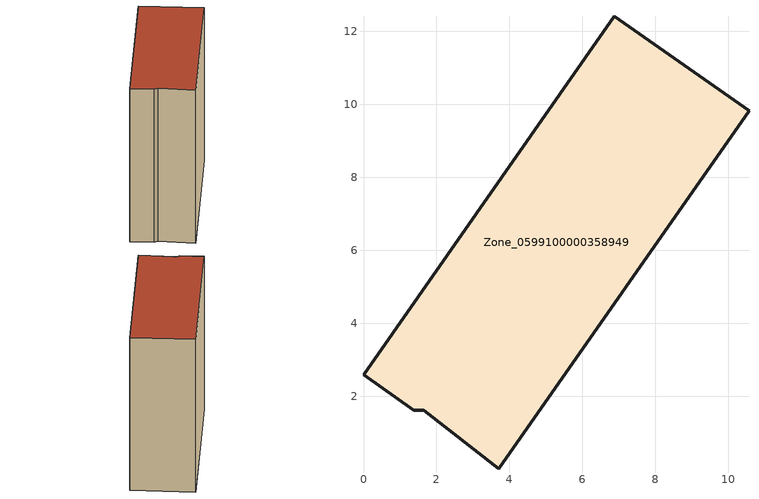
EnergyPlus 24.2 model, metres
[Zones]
Zone_0599100000358949
 floor ground (C_G): 3.7,0.01 1.65,1.61 1.38,1.62 0,2.59 6.88,12.41 10.57,9.83 z3.38
 wall outside (C_F): 10.57,9.83 6.88,12.41 0,2.59 1.38,1.62 1.65,1.61 3.7,0.01 10.57,9.83 z3.38:15.21
 roof outside (C_R): 1.65,1.61 3.7,0.01 10.57,9.83 6.88,12.41 0,2.59 1.38,1.62 z15.21
[BUILDING]
Pand.0599100000358949: North Axis=0; Terrain=City; Loads Convergence Tolerance Value=0.04; Temperature Convergence Tolerance Value=0.4; Solar Distribution=FullExterior; Maximum Number of Warmup Days=25; Minimum Number of Warmup Days=1
[Site:Location]
Rotterdam.The.Hague.AP_ZH_NLD Design_Conditions: Latitude=51.96; Longitude=4.45; Time Zone=1; Elevation=-4.5
[SITE:GROUNDTEMPERATURE:BUILDINGSURFACE]
18, 18, 18, 18, 18, 18, 18, 18, 18, 18, 18, 18
[MATERIAL] Thermal Absorptance=0.9; Solar Absorptance=0.7; Visible Absorptance=0.7
Name | Roughness | Thickness | Conductivity | Density | Specific Heat
G.TI.1992-2005 | MediumSmooth | 0.15 | 0.06 | 540 | 1210
F.TI.1992-2005 | Rough | 0.3 | 0.12 | 1920 | 840
R.TI.1992-2005 | MediumRough | 0.2 | 0.08 | 1500 | 1000
[CONSTRUCTION]
C_G: G.TI.1992-2005
C_F: F.TI.1992-2005
C_R: R.TI.1992-2005
[ZONE]
Zone_0599100000358949: Type=1; Multiplier=1; Ceiling Height=Autocalculate; Volume=Autocalculate; Floor Area=autocalculate; Part of Total Floor Area=Yes
[ZONEINFILTRATION:DESIGNFLOWRATE]
Infil_Zone_0599100000358949: Zone or ZoneList or Space or SpaceList=Zone_0599100000358949; Schedule=AlwaysOn; Design Flow Rate Calculation Method=Flow/Area; Flow Rate per Floor Area=0.0015; Constant Term Coefficient=1; Temperature Term Coefficient=0; Velocity Term Coefficient=0; Velocity Squared Term Coefficient=0
[HVACTEMPLATE:ZONE:IDEALLOADSAIRSYSTEM]
Zone_0599100000358949: Maximum Heating Supply Air Temperature=50; Minimum Cooling Supply Air Temperature=13; Maximum Heating Supply Air Humidity Ratio=0.0156; Minimum Cooling Supply Air Humidity Ratio=0.0077; Heating Limit=NoLimit; Cooling Limit=NoLimit; Dehumidification Control Type=ConstantSensibleHeatRatio; Cooling Sensible Heat Ratio=0.7; Dehumidification Setpoint=60; Humidification Control Type=None; Humidification Setpoint=30; Outdoor Air Method=None; Outdoor Air Flow Rate per Person=0.00944; Outdoor Air Flow Rate per Zone Floor Area=0; Outdoor Air Flow Rate per Zone=0; Demand Controlled Ventilation Type=None; Outdoor Air Economizer Type=NoEconomizer; Heat Recovery Type=None; Sensible Heat Recovery Effectiveness=0.7; Latent Heat Recovery Effectiveness=0.65
[ZONECONTROL:THERMOSTAT]
ThermostatControl_Zone_0599100000358949: Zone or ZoneList=Zone_0599100000358949; Control Type Schedule=DualSetpointControlType; Control 1=Thermostat_Zone_0599100000358949; Temperature Difference Between Cutout And Setpoint=0
[THERMOSTATSETPOINT:DUALSETPOINT]
Thermostat_Zone_0599100000358949: Heating Setpoint Temperature Schedule=HeatingSetpoint_Zone_0599100000358949; Cooling Setpoint Temperature Schedule=CoolingSetpoint_Zone_0599100000358949
[SCHEDULE:COMPACT]
HeatingSetpoint_Zone_0599100000358949: Through: 12/31, For: AllDays, Until: 24:00, 21
CoolingSetpoint_Zone_0599100000358949: Through: 12/31, For: AllDays, Until: 24:00, 24
DualSetpointControlType: Through: 12/31, For: AllDays, Until: 24:00, 4
AlwaysOn: Through: 12/31, For: AllDays, Until: 24:00, 1
